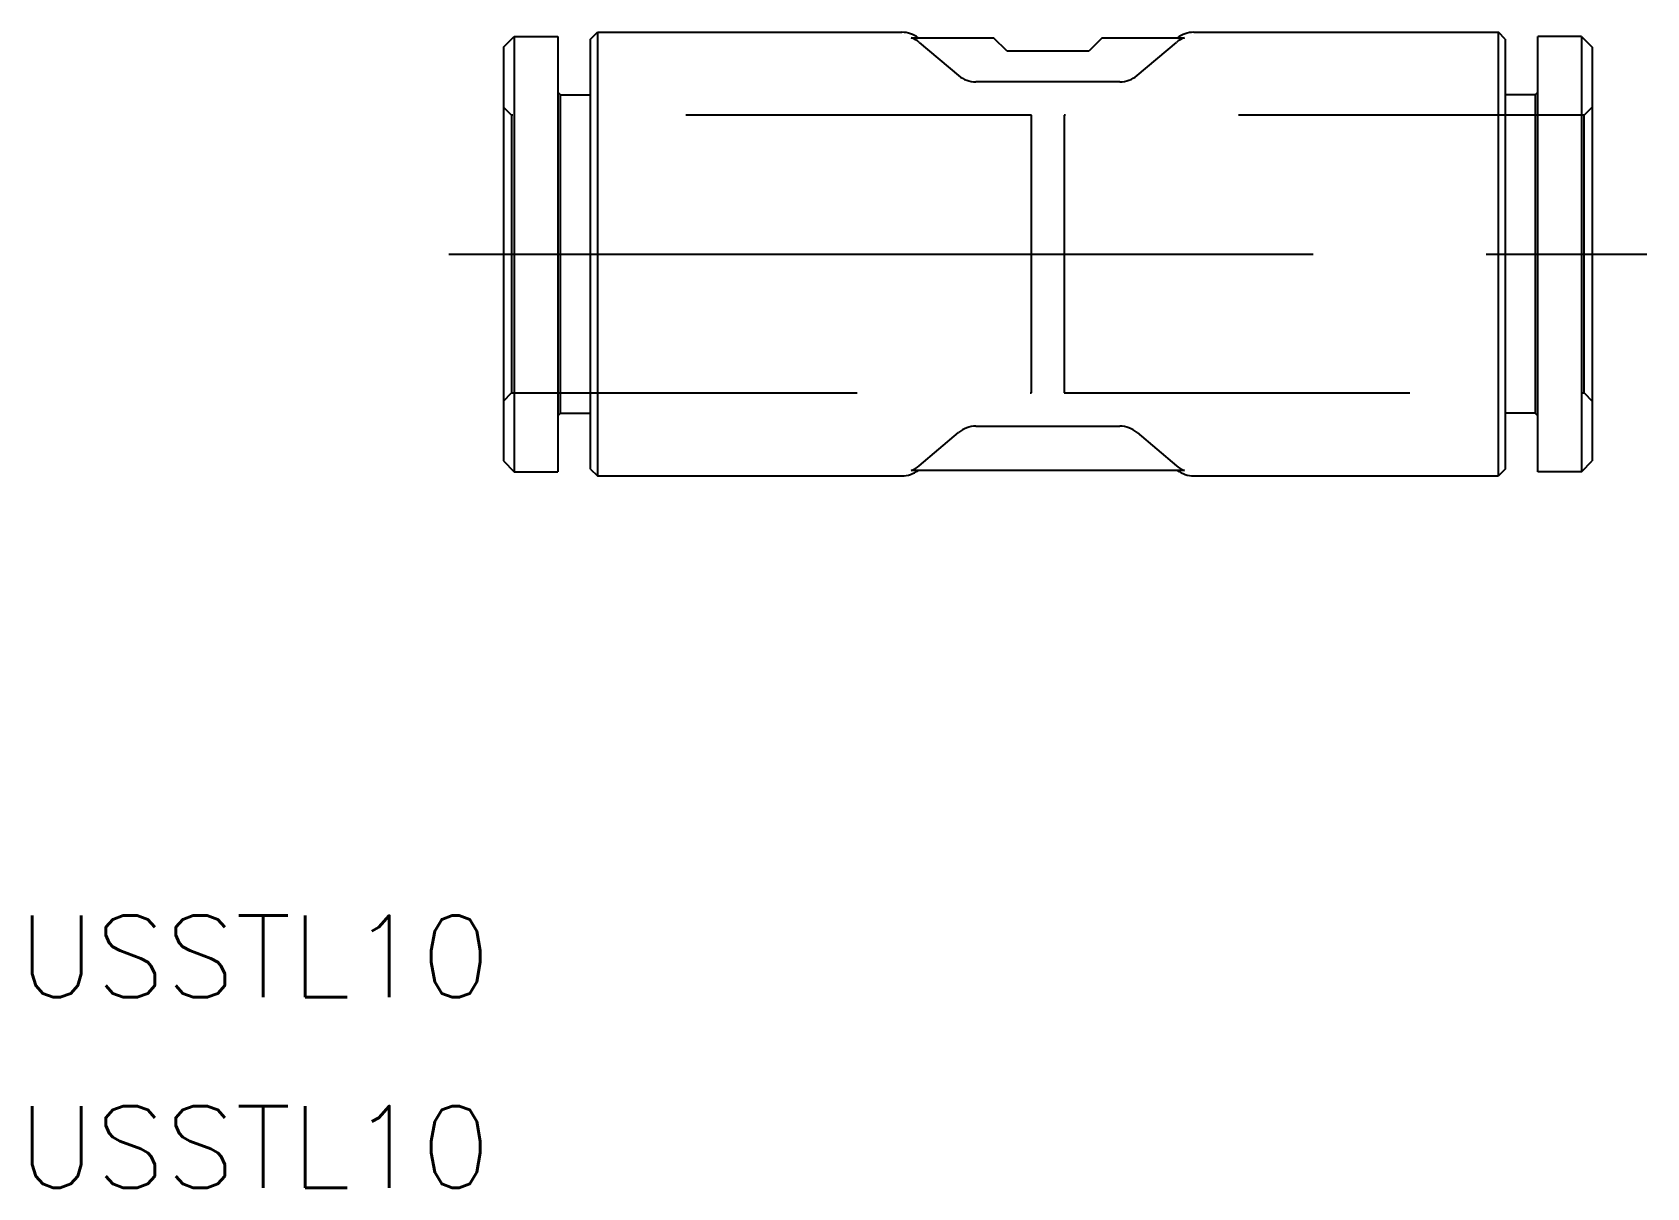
# Model space of a CAD drawing. Extents: x -85.1 to 11.2, y -34.3 to 10.1.
# Drawn here: x -85.1 to -25.8, y -34.3 to 8.1 of the extents above; entities that cross this region are included whole.
import ezdxf

# ---------------------------------------------------------------- set-up
doc = ezdxf.new("R2010")
doc.units = 0
doc.linetypes.add('CENTER', pattern=[50.8, 31.75, -6.35, 6.35, -6.35])
doc.linetypes.add('DASHED', pattern=[19.05, 12.7, -6.35])
doc.layers.get('0').update_dxf_attribs({"linetype": 'CONTINUOUS'})
doc.layers.add('CENTER', color=1, linetype='CENTER')
doc.styles.get("Standard").update_dxf_attribs({"font": 'txt.shx', "height": 3, "bigfont": 'bigfont.shx'})

msp = doc.modelspace()

# ---------------------------------------------------------------- linework, layer by layer
at = {"color": 7, "linetype": 'CONTINUOUS'}
for p, q in [((-67.802, 7.6), (-67.402, 8)), ((-67.402, 8), (-67.402, -8)), ((-67.402, 8), (-65.802, 8)), ((-65.802, 8), (-65.802, -8)), ((-64.602, 7.9), (-64.352, 8.15)), ((-64.602, -7.9), (-64.602, 7.9)), ((-64.352, 8.15), (-64.352, -8.15)), ((-64.352, 8.15), (-53.162, 8.15)), ((-52.821, 7.95), (-49.802, 7.95)), ((-52.525, 7.778), (-51.079, 6.56)), ((-49.302, 7.45), (-49.802, 7.95)), ((-45.802, 7.95), (-46.302, 7.45)), ((-45.802, 7.95), (-42.784, 7.95)), ((-44.526, 6.56), (-43.08, 7.778)), ((-42.443, 8.15), (-31.252, 8.15)), ((-31.252, -8.15), (-31.252, 8.15)), ((-31.002, 7.9), (-31.252, 8.15)), ((-31.002, 7.9), (-31.002, -7.9)), ((-29.802, -8), (-29.802, 8)), ((-28.202, 8), (-29.802, 8)), ((-28.202, 8), (-28.202, -8)), ((-28.202, 8), (-27.802, 7.6)), ((-67.802, 7.6), (-67.802, -7.6)), ((-46.302, 7.45), (-49.302, 7.45)), ((-27.802, 7.6), (-27.802, -7.6)), ((-65.702, 5.85), (-65.802, 5.95)), ((-45.162, 6.325), (-50.443, 6.325)), ((-29.902, 5.85), (-29.802, 5.95)), ((-65.702, -5.85), (-65.702, 5.85)), ((-65.702, 5.85), (-64.602, 5.85)), ((-29.902, 5.85), (-31.002, 5.85)), ((-29.902, 5.85), (-29.902, -5.85)), ((-65.702, -5.85), (-65.802, -5.95)), ((-65.702, -5.85), (-64.602, -5.85)), ((-29.902, -5.85), (-31.002, -5.85)), ((-29.902, -5.85), (-29.802, -5.95)), ((-50.443, -6.325), (-45.162, -6.325)), ((-52.525, -7.778), (-51.079, -6.56)), ((-44.526, -6.56), (-43.08, -7.778)), ((-67.802, -7.6), (-67.402, -8)), ((-28.202, -8), (-27.802, -7.6)), ((-67.402, -8), (-65.802, -8)), ((-64.602, -7.9), (-64.352, -8.15)), ((-64.352, -8.15), (-53.162, -8.15)), ((-42.784, -7.95), (-52.821, -7.95)), ((-42.443, -8.15), (-31.252, -8.15)), ((-31.002, -7.9), (-31.252, -8.15)), ((-28.202, -8), (-29.802, -8))]:
    msp.add_line(p, q, dxfattribs=at)
at = {"color": 3, "linetype": 'DASHED'}
for p, q in [((-67.502, 5.1), (-67.802, 5.4)), ((-27.802, 5.4), (-28.102, 5.1)), ((-48.402, 5.1), (-67.502, 5.1)), ((-67.502, 5.1), (-67.502, -5.1)), ((-48.402, -5.1), (-48.402, 5.1)), ((-47.202, 5.1), (-47.202, -5.1)), ((-28.102, 5.1), (-47.202, 5.1)), ((-28.102, -5.1), (-28.102, 5.1)), ((-67.802, -5.4), (-67.502, -5.1)), ((-67.502, -5.1), (-48.402, -5.1)), ((-47.202, -5.1), (-28.102, -5.1)), ((-28.102, -5.1), (-27.802, -5.4))]:
    msp.add_line(p, q, dxfattribs=at)
at = {"color": 7, "linetype": 'CONTINUOUS'}
for centre, radius, start, end in [((-53.162, 7.15), 1, 53.1301, 90), ((-53.168, 7.013), 0.999, 49.97765, 69.71148), ((-42.437, 7.013), 0.999, 110.28852, 130.02235), ((-42.443, 7.15), 1, 90, 126.8699), ((-50.441, 7.31), 0.985, 229.62049, 269.88415), ((-45.164, 7.31), 0.985, 270.11585, 310.37951), ((-50.441, -7.31), 0.985, 90.11585, 130.37951), ((-45.164, -7.31), 0.985, 49.62049, 89.88415), ((-53.162, -7.15), 1, 270, 306.8699), ((-53.168, -7.013), 0.999, 290.28852, 310.02235), ((-42.437, -7.013), 0.999, 229.97765, 249.71148), ((-42.443, -7.15), 1, 233.1301, 270)]:
    msp.add_arc(centre, radius, start, end, dxfattribs=at)
at = {"layer": 'CENTER', "color": 1, "linetype": 'CENTER'}
msp.add_line((-69.802, 0), (-25.802, 0), dxfattribs=at)

# ---------------------------------------------------------------- texts
at = {"color": 7, "linetype": 'CONTINUOUS'}
for p in [(-85.624, -27.311), (-85.624, -34.311)]:
    msp.add_text('USSTL10', height=3, dxfattribs=at).set_placement(p)

doc.saveas('drawing.dxf')
